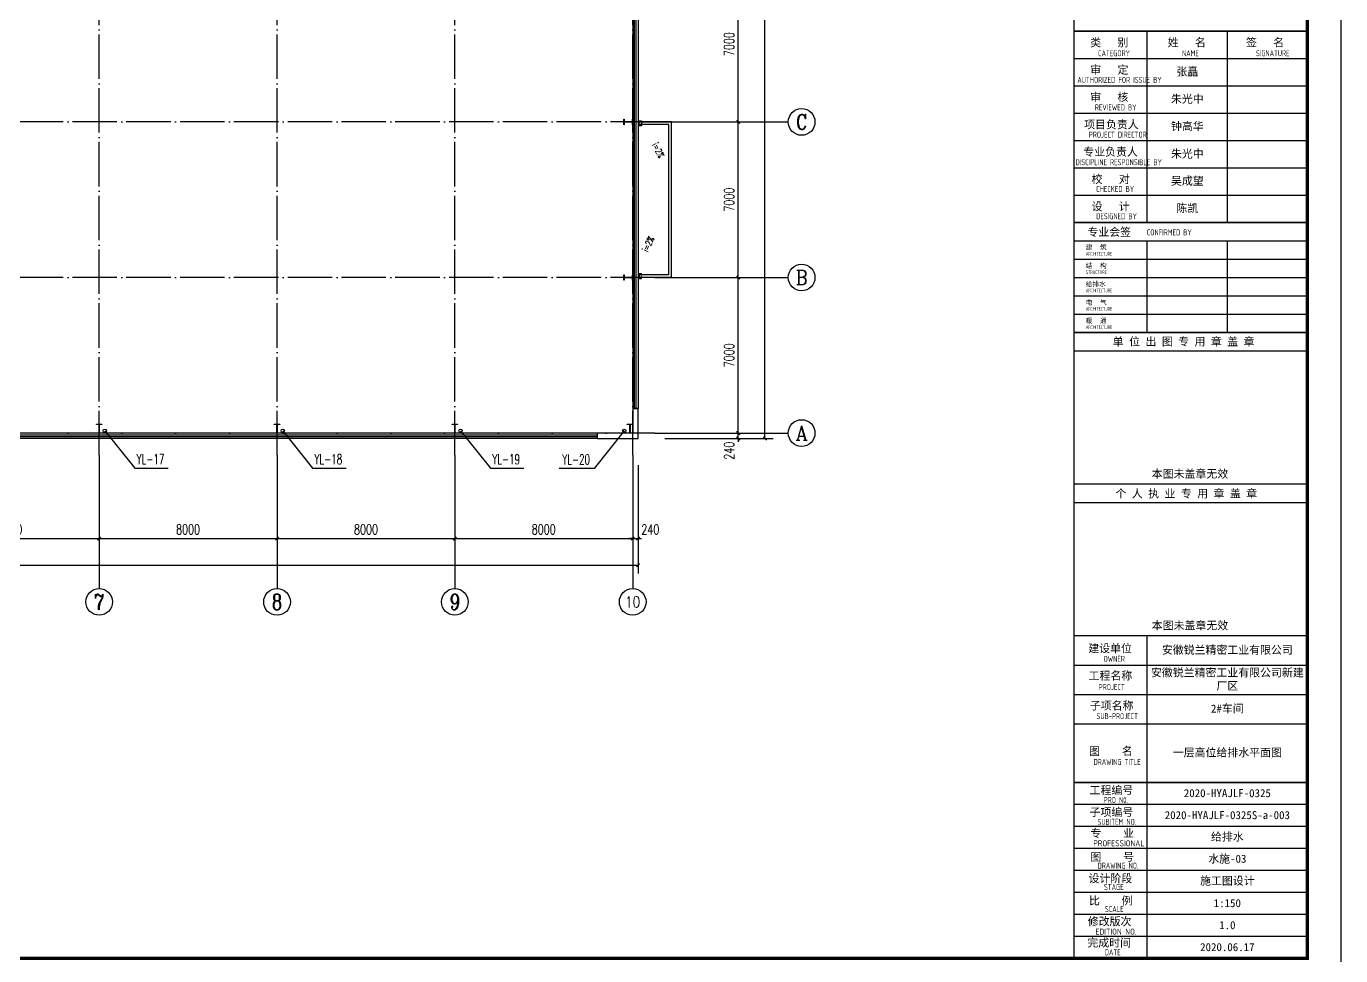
# Model space of a CAD drawing. Extents: x -173214 to 1102988, y -234847 to 675458.
# Drawn here: x 237987 to 297117, y 311935 to 353760 of the extents above; entities that cross this region are included whole.
import ezdxf
from ezdxf.enums import TextEntityAlignment as Align

# ---------------------------------------------------------------- set-up
doc = ezdxf.new("R2010")
doc.units = 0
doc.header["$LTSCALE"] = 1000
doc.header["$MEASUREMENT"] = 0
doc.linetypes.add('DASH', pattern=[0.35, 0.25, -0.1])
doc.linetypes.add('DOTE', pattern=[2.42, 2, -0.2, 0.02, -0.2])
doc.layers.get('Defpoints').update_dxf_attribs({"color": 250})
for name, color, linetype in [('0 - 屋顶线', 150, 'Continuous'), ('0 - 梁柱', 3, 'Continuous'), ('0-建筑立面', 255, 'Continuous'), ('AXIS', 171, 'Continuous'), ('AXIS_TEXT', 7, 'Continuous'), ('DIM_SYMB', 171, 'Continuous'), ('DIM_雨水', 3, 'Continuous'), ('DOTE', 8, 'DOTE'), ('LVTRY', 6, 'Continuous'), ('PUB_TEXT', 7, 'Continuous'), ('PUB_TITLE', 171, 'Continuous'), ('TK', 4, 'Continuous'), ('TWT_TEXT', 7, 'Continuous'), ('VPIPE-雨水', 4, 'Continuous'), ('WALL-PARAPET', 6, 'Continuous'), ('WINDOW', 140, 'Continuous')]:
    doc.layers.add(name, color=color, linetype=linetype)
doc.styles.add('_TCH_AXIS', font='COMPLEX', dxfattribs={"bigfont": 'GBCBIG'})
doc.styles.add('_TCH_DIM', font='SIMPLEX', dxfattribs={"bigfont": 'GBCBIG'})
doc.styles.add('_TCH_DIM_T3', font='SIMPLEX', dxfattribs={"width": 0.705882, "bigfont": 'GBCBIG'})
doc.styles.add('_TWT_SERIAL', font='COMPLEX', dxfattribs={"width": 0.8, "height": 3, "bigfont": 'HZTXT'})
doc.styles.add('COMPLEX', font='COMPLEX')
doc.styles.add('TSSD_REIN', font='tssdeng.shx', dxfattribs={"width": 0.7, "bigfont": 'tssdchn.shx'})
doc.styles.add('图签宋体', font='', dxfattribs={"height": 300})
doc.styles.get('图签宋体').set_extended_font_data('NSimSun')
doc.dimstyles.new('_TCH_ARCH&&150', dxfattribs={"dimtxt": 446.25, "dimasz": 150, "dimexe": 375, "dimexo": 450, "dimgap": 189.375, "dimtad": 1, "dimdec": 0, "dimzin": 0, "dimdsep": 46, "dimtxsty": '_TCH_DIM_T3', "dimblk": 'ARCHTICK', "dimcen": 0.09, "dimclrt": 7, "dimazin": 2, "dimtfac": 1, "dimtdec": 0, "dimtix": 1, "dimtmove": 2, "dimatfit": 3, "dimfxl": 0, "dimtolj": 1, "dimtzin": 0, "dimarcsym": 0})

# ---------------------------------------------------------------- blocks, each defined once
blk = doc.blocks.new('A$C670E4FA6')
at = {"layer": '0 - 梁柱'}
h = blk.add_hatch(color=256, dxfattribs=at)
h.paths.add_polyline_path([(125, 0), (0, 0), (0, 12), (120, 12), (120, 200), (125, 200)])
h.paths.add_polyline_path([(250, 0), (125, 0), (125, 200), (130, 200), (130, 12), (250, 12)])
h.paths.add_polyline_path([(250, 388), (130, 388), (130, 200), (125, 200), (125, 400), (250, 400)])
h.paths.add_polyline_path([(125, 200), (120, 200), (120, 388), (0, 388), (0, 400), (125, 400)])
blk.add_lwpolyline([(0, 400), (0, 388), (120, 388), (120, 12), (0, 12), (0, 0), (250, 0), (250, 12), (130, 12), (130, 388), (250, 388), (250, 400)], close=True, dxfattribs=at)
blk = doc.blocks.new('GeYuanFrame_18756530', base_point=(20.09, 4.53))
at = {"layer": 'PUB_TITLE'}
for points in [[(803.09, 235.33), (803.09, 292.73)], [(827.09, 235.33), (827.09, 292.73)], [(803.09, 202.33), (803.09, 229.83)], [(827.09, 202.33), (827.09, 229.83)], [(803.09, 14.53), (803.09, 111.33)]]:
    blk.add_lwpolyline(points, dxfattribs=at)
at = {"layer": 'TK'}
for p, q in [((781.09, 284.53), (851.09, 284.53)), ((781.09, 276.33), (851.09, 276.33)), ((781.09, 268.13), (851.09, 268.13)), ((781.09, 259.93), (851.09, 259.93)), ((781.09, 251.73), (851.09, 251.73)), ((781.09, 243.53), (851.09, 243.53)), ((781.09, 235.33), (851.09, 235.33)), ((781.09, 235.33), (851.09, 235.33)), ((781.09, 102.53), (851.09, 102.53)), ((781.09, 93.73), (851.09, 93.73)), ((781.09, 84.93), (803.09, 84.93)), ((781.09, 84.93), (851.09, 84.93)), ((781.09, 67.37), (851.09, 67.37)), ((781.09, 67.33), (851.09, 67.33)), ((781.09, 60.77), (851.09, 60.77)), ((781.09, 54.17), (851.09, 54.17)), ((781.09, 47.57), (851.09, 47.57)), ((781.09, 40.97), (851.09, 40.97)), ((781.09, 34.37), (851.09, 34.37)), ((781.09, 27.77), (851.09, 27.77)), ((781.09, 21.17), (851.09, 21.17))]:
    blk.add_line(p, q, dxfattribs=at)
blk.add_lwpolyline([(20.09, 4.53), (20.09, 598.53), (861.09, 598.53), (861.09, 4.53)], close=True, dxfattribs=at)
at = {"layer": 'TK', "const_width": 1}
blk.add_lwpolyline([(45.09, 588.53), (851.09, 588.53), (851.09, 14.53), (45.09, 14.53)], close=True, dxfattribs=at)
at = {"layer": 'TK'}
for points, const_width in [([(781.09, 588.53), (781.09, 14.53)], 0.4), ([(781.09, 292.73), (851.09, 292.73)], 0.35), ([(781.09, 292.73), (851.09, 292.73)], 0.35), ([(781.09, 235.33), (851.09, 235.33)], 0.35), ([(781.09, 202.33), (851.09, 202.33)], 0.35), ([(781.09, 156.83), (851.09, 156.83)], 0.35), ([(781.09, 111.33), (851.09, 111.33)], 0.35), ([(781.09, 67.37), (851.09, 67.37)], 0.35)]:
    blk.add_lwpolyline(points, dxfattribs=dict(at, const_width=const_width))
for points in [[(781.09, 292.73), (851.09, 292.73)], [(781.09, 235.33), (851.09, 235.33)], [(781.09, 229.83), (851.09, 229.83)], [(781.09, 224.33), (851.09, 224.33)], [(781.09, 218.83), (851.09, 218.83)], [(781.09, 213.33), (851.09, 213.33)], [(781.09, 207.83), (851.09, 207.83)], [(781.09, 202.33), (851.09, 202.33)], [(781.09, 196.83), (851.09, 196.83)], [(781.09, 151.33), (851.09, 151.33)]]:
    blk.add_lwpolyline(points, dxfattribs=at)
at = {"layer": 'TK', "style": '图签宋体'}
for s, height, p in [('类   别', 2.4, (785.97, 288.09)), ('姓   名', 2.4, (809.2, 288.09)), ('签   名', 2.4, (832.68, 288.09)), ('审   定', 2.4, (785.97, 279.89)), ('审   核', 2.4, (785.97, 271.69)), ('项目负责人', 2.4, (784.13, 263.49)), ('专业负责人', 2.4, (783.89, 255.29)), ('校   对', 2.4, (786.38, 247.09)), ('设   计', 2.4, (786.36, 238.89)), ('专业会签', 2.4, (785.12, 231.24)), ('建  筑', 1.44, (784.61, 227.11)), ('结  构', 1.44, (784.61, 221.61)), ('给排水', 1.44, (784.61, 216.11)), ('电  气', 1.44, (784.61, 210.61)), ('暖  通', 1.44, (784.61, 205.11)), ('单 位 出 图 专 用 章 盖 章', 2.4, (792.72, 198.35)), ('本图未盖章无效', 2.4, (804.43, 158.7)), ('个 人 执 业 专 用 章 盖 章', 2.4, (793.52, 152.77)), ('本图未盖章无效', 2.4, (804.43, 113.2)), ('建设单位', 2.4, (785.39, 106.33)), ('工程名称', 2.4, (785.47, 98.12)), ('子项名称', 2.4, (785.85, 89.14)), ('图    名', 2.4, (785.63, 75.5)), ('工程编号', 2.4, (785.77, 63.77)), ('子项编号', 2.4, (785.77, 57.19)), ('专    业', 2.4, (786.01, 50.88)), ('图    号', 2.4, (786.02, 43.77)), ('设计阶段', 2.4, (785.45, 37.32)), ('比    例', 2.4, (785.59, 30.63)), ('修改版次', 2.4, (785.24, 24.41)), ('完成时间', 2.4, (785.11, 18.02))]:
    blk.add_text(s, height=height, dxfattribs=at).set_placement(p)
at = {"layer": 'TK', "style": 'TSSD_REIN'}
for s, height, width, p in [('CATEGORY', 1.8, 0.7, (788.32, 285.17)), ('NAME', 1.8, 0.7, (813.51, 285.17)), ('SIGNATURE', 1.8, 0.7, (835.66, 285.17)), ('AUTHORIZED FOR ISSUE BY', 1.8, 0.7, (782.12, 277.17)), ('REVIEWED BY', 1.8, 0.7, (787.36, 268.91)), ('PROJECT DIRECTOR', 1.8, 0.7, (785.55, 260.74)), ('DISCIPLINE RESPONSIBLE BY', 1.8, 0.7, (781.57, 252.48)), ('CHECKED BY', 1.8, 0.7, (787.75, 244.44)), ('DESIGNED BY', 1.8, 0.7, (787.76, 236.27)), ('CONFIRMED BY', 1.8, 0.7, (802.94, 231.42)), ('ARCHITECTURE', 1.08, 0.7, (784.65, 225.34)), ('STRUCTURE', 1.08, 0.7, (784.65, 219.84)), ('ARCHITECTURE', 1.08, 0.7, (784.65, 214.34)), ('ARCHITECTURE', 1.08, 0.7, (784.65, 208.84)), ('ARCHITECTURE', 1.08, 0.7, (784.65, 203.34)), ('OWNER', 1.8, 0.7, (789.98, 103.48)), ('PROJECT', 1.8, 0.7, (788.52, 95.02)), ('SUB-PROJECT', 1.8, 0.7, (787.86, 86.3)), ('DRAWING TITLE', 1.8, 0.7, (786.97, 72.53)), ('PRO N0.', 1.8, 0.7, (790.01, 61.15)), ('SUBITEM NO.', 1.8, 0.7, (788.15, 54.58)), ('PROFESSIONAL', 1.8, 0.8, (786.88, 48.15)), ('DRAWING NO.', 1.8, 0.7, (788.19, 41.45)), ('STAGE', 1.8, 0.7, (790.09, 35.03)), ('SCALE', 1.8, 0.7, (790.38, 28.42)), ('EDITION NO.', 1.8, 0.8, (787.53, 21.64)), ('DATE', 1.8, 0.7, (790.33, 15.45))]:
    blk.add_text(s, height=height, dxfattribs=dict(at, width=width)).set_placement(p)
at = {"layer": 'TK', "char_height": 2.4, "attachment_point": 5, "style": '图签宋体'}
for s, insert, width in [('张矗', (815.09, 280.4), 24), ('朱光中', (815.09, 272.23), 24), ('钟高华', (815.09, 264.03), 24), ('朱光中', (815.09, 255.76), 24), ('吴成望', (815.09, 247.63), 24), ('陈凯', (815.09, 239.43), 24), ('安徽锐兰精密工业有限公司', (827.09, 106.93), 48), ('安徽锐兰精密工业有限公司新建厂区', (827.09, 98.13), 48), ('2#车间', (827.09, 89.33), 48), ('一层高位给排水平面图', (827.09, 76.13), 48), ('2020-HYAJLF-0325', (827.09, 64.07), 48), ('2020-HYAJLF-0325S-a-003', (827.09, 57.47), 48), ('给排水', (827.09, 50.87), 48), ('水施-03', (827.09, 44.27), 48), ('施工图设计', (827.09, 37.67), 48), ('1:150', (827.09, 31.07), 48), ('1.0', (827.09, 24.47), 48), ('2020.06.17', (827.09, 17.88), 48)]:
    blk.add_mtext(s, dxfattribs=dict(at, insert=insert, width=width))
blk = doc.blocks.new('$TCHSYS$WIN2D')
for p, q in [((-0.5, 0.5), (0.5, 0.5)), ((-0.5, 0.5), (-0.5, -0.5)), ((0.5, 0.5), (0.5, -0.5)), ((0.5, 0.16667), (-0.5, 0.16667)), ((0.5, -0.16667), (-0.5, -0.16667)), ((-0.5, -0.5), (0.5, -0.5))]:
    blk.add_line(p, q)
blk = doc.blocks.new('_AXISO')
blk.add_circle((0, 0), 0.5)
at = {"layer": 'AXIS_TEXT', "style": 'COMPLEX', "width": 1.041667}
blk.add_attdef('A', text='', height=0.56, dxfattribs=at).set_placement((-0.25, -0.28), (0.25, -0.28), align=Align.FIT)
blk = doc.blocks.new('_ArchTick')
at = {"color": 0, "linetype": 'ByBlock', "const_width": 0.4}
blk.add_lwpolyline([(-0.5, -0.5), (0.5, 0.5)], dxfattribs=at)
blk = doc.blocks.new('*D163')
at = {"layer": 'AXIS', "color": 0, "lineweight": -2}
for p, q in [((193026, 334005), (193026, 329130)), ((265506, 334005), (265506, 329130)), ((193026, 329505), (265506, 329505))]:
    blk.add_line(p, q, dxfattribs=at)
at = {"layer": 'Defpoints', "color": 0}
for p in [(193026, 334455), (265506, 334455), (265506, 329505)]:
    blk.add_point(p, dxfattribs=at)
at = {"layer": 'AXIS', "color": 0, "lineweight": -2, "xscale": 150, "yscale": 150, "zscale": 150, "rotation": 180}
blk.add_blockref('_ArchTick', (193026, 329505), dxfattribs=at)
at = {"layer": 'AXIS', "color": 0, "lineweight": -2, "xscale": 150, "yscale": 150, "zscale": 150}
blk.add_blockref('_ArchTick', (265506, 329505), dxfattribs=at)
at = {"layer": 'AXIS', "color": 7, "insert": (229266, 329918), "char_height": 446.2, "attachment_point": 5, "style": '_TCH_DIM_T3'}
blk.add_mtext('\\A1;72480', dxfattribs=at)
blk = doc.blocks.new('*D170')
at = {"layer": 'AXIS', "color": 0, "lineweight": -2}
for p, q in [((233266, 334005), (233266, 330330)), ((241266, 334005), (241266, 330330)), ((233266, 330705), (241266, 330705))]:
    blk.add_line(p, q, dxfattribs=at)
at = {"layer": 'Defpoints', "color": 0}
for p in [(233266, 334455), (241266, 334455), (241266, 330705)]:
    blk.add_point(p, dxfattribs=at)
at = {"layer": 'AXIS', "color": 0, "lineweight": -2, "xscale": 150, "yscale": 150, "zscale": 150, "rotation": 180}
blk.add_blockref('_ArchTick', (233266, 330705), dxfattribs=at)
at = {"layer": 'AXIS', "color": 0, "lineweight": -2, "xscale": 150, "yscale": 150, "zscale": 150}
blk.add_blockref('_ArchTick', (241266, 330705), dxfattribs=at)
at = {"layer": 'AXIS', "color": 7, "insert": (237266, 331118), "char_height": 446.2, "attachment_point": 5, "style": '_TCH_DIM_T3'}
blk.add_mtext('\\A1;8000', dxfattribs=at)
blk = doc.blocks.new('*D171')
at = {"layer": 'AXIS', "color": 0, "lineweight": -2}
for p, q in [((241266, 334005), (241266, 330330)), ((249266, 334005), (249266, 330330)), ((241266, 330705), (249266, 330705))]:
    blk.add_line(p, q, dxfattribs=at)
at = {"layer": 'Defpoints', "color": 0}
for p in [(241266, 334455), (249266, 334455), (249266, 330705)]:
    blk.add_point(p, dxfattribs=at)
at = {"layer": 'AXIS', "color": 0, "lineweight": -2, "xscale": 150, "yscale": 150, "zscale": 150, "rotation": 180}
blk.add_blockref('_ArchTick', (241266, 330705), dxfattribs=at)
at = {"layer": 'AXIS', "color": 0, "lineweight": -2, "xscale": 150, "yscale": 150, "zscale": 150}
blk.add_blockref('_ArchTick', (249266, 330705), dxfattribs=at)
at = {"layer": 'AXIS', "color": 7, "insert": (245266, 331118), "char_height": 446.2, "attachment_point": 5, "style": '_TCH_DIM_T3'}
blk.add_mtext('\\A1;8000', dxfattribs=at)
blk = doc.blocks.new('*D172')
at = {"layer": 'AXIS', "color": 0, "lineweight": -2}
for p, q in [((249266, 334005), (249266, 330330)), ((257266, 334005), (257266, 330330)), ((249266, 330705), (257266, 330705))]:
    blk.add_line(p, q, dxfattribs=at)
at = {"layer": 'Defpoints', "color": 0}
for p in [(249266, 334455), (257266, 334455), (257266, 330705)]:
    blk.add_point(p, dxfattribs=at)
at = {"layer": 'AXIS', "color": 0, "lineweight": -2, "xscale": 150, "yscale": 150, "zscale": 150, "rotation": 180}
blk.add_blockref('_ArchTick', (249266, 330705), dxfattribs=at)
at = {"layer": 'AXIS', "color": 0, "lineweight": -2, "xscale": 150, "yscale": 150, "zscale": 150}
blk.add_blockref('_ArchTick', (257266, 330705), dxfattribs=at)
at = {"layer": 'AXIS', "color": 7, "insert": (253266, 331118), "char_height": 446.2, "attachment_point": 5, "style": '_TCH_DIM_T3'}
blk.add_mtext('\\A1;8000', dxfattribs=at)
blk = doc.blocks.new('*D173')
at = {"layer": 'AXIS', "color": 0, "lineweight": -2}
for p, q in [((257266, 334005), (257266, 330330)), ((265266, 334005), (265266, 330330)), ((257266, 330705), (265266, 330705))]:
    blk.add_line(p, q, dxfattribs=at)
at = {"layer": 'Defpoints', "color": 0}
for p in [(257266, 334455), (265266, 334455), (265266, 330705)]:
    blk.add_point(p, dxfattribs=at)
at = {"layer": 'AXIS', "color": 0, "lineweight": -2, "xscale": 150, "yscale": 150, "zscale": 150, "rotation": 180}
blk.add_blockref('_ArchTick', (257266, 330705), dxfattribs=at)
at = {"layer": 'AXIS', "color": 0, "lineweight": -2, "xscale": 150, "yscale": 150, "zscale": 150}
blk.add_blockref('_ArchTick', (265266, 330705), dxfattribs=at)
at = {"layer": 'AXIS', "color": 7, "insert": (261266, 331118), "char_height": 446.2, "attachment_point": 5, "style": '_TCH_DIM_T3'}
blk.add_mtext('\\A1;8000', dxfattribs=at)
blk = doc.blocks.new('*D174')
at = {"layer": 'AXIS', "color": 0, "lineweight": -2}
for p, q in [((265266, 334005), (265266, 330330)), ((265506, 334005), (265506, 330330)), ((265266, 330705), (265116, 330705)), ((265266, 330705), (265506, 330705)), ((265506, 330705), (265656, 330705))]:
    blk.add_line(p, q, dxfattribs=at)
at = {"layer": 'Defpoints', "color": 0}
for p in [(265266, 334455), (265506, 334455), (265506, 330705)]:
    blk.add_point(p, dxfattribs=at)
at = {"layer": 'AXIS', "color": 0, "lineweight": -2, "xscale": 150, "yscale": 150, "zscale": 150}
blk.add_blockref('_ArchTick', (265266, 330705), dxfattribs=at)
at = {"layer": 'AXIS', "color": 0, "lineweight": -2, "xscale": 150, "yscale": 150, "zscale": 150, "rotation": 180}
blk.add_blockref('_ArchTick', (265506, 330705), dxfattribs=at)
at = {"layer": 'AXIS', "color": 7, "insert": (266061, 331118), "char_height": 446.2, "attachment_point": 5, "style": '_TCH_DIM_T3'}
blk.add_mtext('\\A1;240', dxfattribs=at)
blk = doc.blocks.new('*D197')
at = {"layer": 'AXIS', "color": 0, "lineweight": -2}
for p, q in [((266716, 377695), (271591, 377695)), ((271216, 335215), (271216, 377695)), ((266716, 335215), (271591, 335215))]:
    blk.add_line(p, q, dxfattribs=at)
at = {"layer": 'Defpoints', "color": 0}
for p in [(266266, 377695), (271216, 377695), (266266, 335215)]:
    blk.add_point(p, dxfattribs=at)
at = {"layer": 'AXIS', "color": 0, "lineweight": -2, "xscale": 150, "yscale": 150, "zscale": 150}
for p, rotation in [((271216, 377695), 90), ((271216, 335215), 270)]:
    blk.add_blockref('_ArchTick', p, dxfattribs=dict(at, rotation=rotation))
at = {"layer": 'AXIS', "color": 7, "insert": (270803, 356455), "char_height": 446.2, "attachment_point": 5, "rotation": 90, "style": '_TCH_DIM_T3'}
blk.add_mtext('\\A1;42480', dxfattribs=at)
blk = doc.blocks.new('*D198')
at = {"layer": 'AXIS', "color": 0, "lineweight": -2}
for p, q in [((266716, 335455), (270391, 335455)), ((270016, 335455), (270016, 335605)), ((270016, 335215), (270016, 335455)), ((266716, 335215), (270391, 335215)), ((270016, 335215), (270016, 335065))]:
    blk.add_line(p, q, dxfattribs=at)
at = {"layer": 'Defpoints', "color": 0}
for p in [(266266, 335455), (270016, 335455), (266266, 335215)]:
    blk.add_point(p, dxfattribs=at)
at = {"layer": 'AXIS', "color": 0, "lineweight": -2, "xscale": 150, "yscale": 150, "zscale": 150}
for p, rotation in [((270016, 335455), 270), ((270016, 335215), 90)]:
    blk.add_blockref('_ArchTick', p, dxfattribs=dict(at, rotation=rotation))
at = {"layer": 'AXIS', "color": 7, "insert": (269603, 334660), "char_height": 446.2, "attachment_point": 5, "rotation": 90, "style": '_TCH_DIM_T3'}
blk.add_mtext('\\A1;240', dxfattribs=at)
blk = doc.blocks.new('*D199')
at = {"layer": 'AXIS', "color": 0, "lineweight": -2}
for p, q in [((266716, 342455), (270391, 342455)), ((270016, 335455), (270016, 342455)), ((266716, 335455), (270391, 335455))]:
    blk.add_line(p, q, dxfattribs=at)
at = {"layer": 'Defpoints', "color": 0}
for p in [(266266, 342455), (270016, 342455), (266266, 335455)]:
    blk.add_point(p, dxfattribs=at)
at = {"layer": 'AXIS', "color": 0, "lineweight": -2, "xscale": 150, "yscale": 150, "zscale": 150}
for p, rotation in [((270016, 342455), 90), ((270016, 335455), 270)]:
    blk.add_blockref('_ArchTick', p, dxfattribs=dict(at, rotation=rotation))
at = {"layer": 'AXIS', "color": 7, "insert": (269603, 338955), "char_height": 446.2, "attachment_point": 5, "rotation": 90, "style": '_TCH_DIM_T3'}
blk.add_mtext('\\A1;7000', dxfattribs=at)
blk = doc.blocks.new('*D200')
at = {"layer": 'AXIS', "color": 0, "lineweight": -2}
for p, q in [((266716, 349455), (270391, 349455)), ((270016, 342455), (270016, 349455)), ((266716, 342455), (270391, 342455))]:
    blk.add_line(p, q, dxfattribs=at)
at = {"layer": 'Defpoints', "color": 0}
for p in [(266266, 349455), (270016, 349455), (266266, 342455)]:
    blk.add_point(p, dxfattribs=at)
at = {"layer": 'AXIS', "color": 0, "lineweight": -2, "xscale": 150, "yscale": 150, "zscale": 150}
for p, rotation in [((270016, 349455), 90), ((270016, 342455), 270)]:
    blk.add_blockref('_ArchTick', p, dxfattribs=dict(at, rotation=rotation))
at = {"layer": 'AXIS', "color": 7, "insert": (269603, 345955), "char_height": 446.2, "attachment_point": 5, "rotation": 90, "style": '_TCH_DIM_T3'}
blk.add_mtext('\\A1;7000', dxfattribs=at)
blk = doc.blocks.new('*D201')
at = {"layer": 'AXIS', "color": 0, "lineweight": -2}
for p, q in [((266716, 356455), (270391, 356455)), ((270016, 349455), (270016, 356455)), ((266716, 349455), (270391, 349455))]:
    blk.add_line(p, q, dxfattribs=at)
at = {"layer": 'Defpoints', "color": 0}
for p in [(266266, 356455), (270016, 356455), (266266, 349455)]:
    blk.add_point(p, dxfattribs=at)
at = {"layer": 'AXIS', "color": 0, "lineweight": -2, "xscale": 150, "yscale": 150, "zscale": 150}
for p, rotation in [((270016, 356455), 90), ((270016, 349455), 270)]:
    blk.add_blockref('_ArchTick', p, dxfattribs=dict(at, rotation=rotation))
at = {"layer": 'AXIS', "color": 7, "insert": (269603, 352955), "char_height": 446.2, "attachment_point": 5, "rotation": 90, "style": '_TCH_DIM_T3'}
blk.add_mtext('\\A1;7000', dxfattribs=at)

msp = doc.modelspace()

# ---------------------------------------------------------------- linework, layer by layer
at = {"layer": '0 - 屋顶线'}
for p, q in [((265505.9, 349455.4), (267005.9, 349455.4)), ((267005.9, 349455.4), (265505.9, 349455.4)), ((266885.9, 349335.4), (265505.9, 349335.4)), ((266885.9, 342575.4), (266885.9, 349335.4)), ((267005.9, 342455.4), (267005.9, 349455.4)), ((266885.9, 342575.4), (265505.9, 342575.4)), ((267005.9, 342455.4), (265505.9, 342455.4))]:
    msp.add_line(p, q, dxfattribs=at)
at = {"layer": 'AXIS'}
for p, q in [((266265.9, 349455.4), (272265.9, 349455.4)), ((266265.9, 342455.4), (272265.9, 342455.4)), ((266265.9, 335455.4), (272265.9, 335455.4)), ((241265.9, 334455.4), (241265.9, 328455.4)), ((249265.9, 334455.4), (249265.9, 328455.4)), ((257265.9, 334455.4), (257265.9, 328455.4)), ((265265.9, 334455.4), (265265.9, 328455.4))]:
    msp.add_line(p, q, dxfattribs=at)
at = {"layer": 'DIM_SYMB'}
for points in [[(266565.8, 347299.6, 0, 0, 0), (265954.9, 348556.3, 80, 0, 0), (265823.7, 348826.1, 0, 0, 0)], [(266565.8, 344620.4, 0, 0, 0), (265954.9, 343363.7, 80, 0, 0), (265823.7, 343093.9, 0, 0, 0)]]:
    msp.add_lwpolyline(points, format="xyseb", dxfattribs=at)
at = {"layer": 'DIM_雨水'}
for p, q in [((241520.6, 335555.5), (242866.8, 333870.8)), ((249520.6, 335555.5), (250866.8, 333870.8)), ((257520.6, 335555.5), (258866.8, 333870.8)), ((264886.2, 335548.2), (263540.1, 333863.6)), ((242866.8, 333870.8), (244376.3, 333870.8)), ((250866.8, 333870.8), (252376.3, 333870.8)), ((258866.8, 333870.8), (260376.3, 333870.8)), ((263540.1, 333863.6), (261965.6, 333863.6))]:
    msp.add_line(p, q, dxfattribs=at)
at = {"layer": 'DOTE'}
for p, q in [((241265.9, 334455.4), (241265.9, 378455.4)), ((249265.9, 334455.4), (249265.9, 378455.4)), ((257265.9, 334455.4), (257265.9, 378455.4)), ((265265.9, 334455.4), (265265.9, 378455.4)), ((266265.9, 349455.4), (192265.9, 349455.4)), ((266265.9, 342455.4), (192265.9, 342455.4)), ((266265.9, 335455.4), (192265.9, 335455.4))]:
    msp.add_line(p, q, dxfattribs=at)
at = {"layer": 'LVTRY', "linetype": 'DASH', "ltscale": 0.5}
for points in [[(265555.9, 349285.4), (265555.9, 349505.4), (265655.9, 349505.4), (265655.9, 349285.4)], [(265555.9, 342625.2), (265555.9, 342405.2), (265655.9, 342405.2), (265655.9, 342625.2)]]:
    msp.add_lwpolyline(points, close=True, dxfattribs=at)
at = {"layer": 'VPIPE-雨水', "linetype": 'Continuous'}
for centre in [(241520.6, 335555.5), (249520.6, 335555.5), (257520.6, 335555.5), (264886.2, 335548.2)]:
    msp.add_circle(centre, 75, dxfattribs=at)
at = {"layer": 'WALL-PARAPET'}
for p, q in [((265505.9, 336555.4), (265265.9, 336555.4)), ((265265.9, 336555.4), (265265.9, 335455.4)), ((265505.9, 335215.4), (265505.9, 336555.4)), ((265265.9, 335455.4), (263665.9, 335455.4)), ((263665.9, 335455.4), (263665.9, 335215.4)), ((263665.9, 335215.4), (265505.9, 335215.4))]:
    msp.add_line(p, q, dxfattribs=at)

# ---------------------------------------------------------------- block references
at = {"layer": '0 - 梁柱', "xscale": -1, "rotation": 90}
for p in [(265265.9, 349580.4), (265265.9, 342580.4)]:
    msp.add_blockref('A$C670E4FA6', p, dxfattribs=at)
at = {"layer": '0 - 梁柱', "xscale": -1}
for p in [(241390.9, 335455.4), (249390.9, 335455.4), (257390.9, 335455.4), (265265.9, 335455.4)]:
    msp.add_blockref('A$C670E4FA6', p, dxfattribs=at)
at = {"layer": '0-建筑立面', "xscale": 150, "yscale": 150, "zscale": 150}
msp.add_blockref('GeYuanFrame_18756530', (170967.1, 310316.7), dxfattribs=at)
at = {"layer": 'AXIS'}
ref = msp.add_blockref('_AXISO', (272865.9, 349455.4), dxfattribs=dict(at, xscale=1200, yscale=1200, zscale=1200))
ref.add_attrib('A', 'C', dxfattribs={"layer": 'AXIS_TEXT', "height": 683.5, "style": '_TCH_AXIS'}).set_placement((272621.8, 349113.6), (273110, 349113.6), align=Align.FIT)
ref = msp.add_blockref('_AXISO', (272865.9, 342455.4), dxfattribs=dict(at, xscale=1200, yscale=1200, zscale=1200))
ref.add_attrib('A', 'B', dxfattribs={"layer": 'AXIS_TEXT', "height": 652.9, "style": '_TCH_AXIS'}).set_placement((272601.7, 342129), (273130.2, 342129), align=Align.FIT)
ref = msp.add_blockref('_AXISO', (272865.9, 335455.4), dxfattribs=dict(at, xscale=1200, yscale=1200, zscale=1200))
ref.add_attrib('A', 'A', dxfattribs={"layer": 'AXIS_TEXT', "height": 637.8, "style": '_TCH_AXIS'}).set_placement((272592.6, 335136.5), (273139.3, 335136.5), align=Align.FIT)
ref = msp.add_blockref('_AXISO', (241265.9, 327855.4), dxfattribs=dict(at, xscale=1200, yscale=1200, zscale=1200))
ref.add_attrib('A', '7', dxfattribs={"layer": 'AXIS_TEXT', "height": 698.9, "style": '_TCH_AXIS'}).set_placement((241032.9, 327505.9), (241498.9, 327505.9), align=Align.FIT)
ref = msp.add_blockref('_AXISO', (249265.9, 327855.4), dxfattribs=dict(at, xscale=1200, yscale=1200, zscale=1200))
ref.add_attrib('A', '8', dxfattribs={"layer": 'AXIS_TEXT', "height": 698.9, "style": '_TCH_AXIS'}).set_placement((249032.9, 327505.9), (249498.9, 327505.9), align=Align.FIT)
ref = msp.add_blockref('_AXISO', (257265.9, 327855.4), dxfattribs=dict(at, xscale=1200, yscale=1200, zscale=1200))
ref.add_attrib('A', '9', dxfattribs={"layer": 'AXIS_TEXT', "height": 698.9, "style": '_TCH_AXIS'}).set_placement((257032.9, 327505.9), (257498.9, 327505.9), align=Align.FIT)
ref = msp.add_blockref('_AXISO', (265265.9, 327855.4), dxfattribs=dict(at, xscale=1200, yscale=1200, zscale=1200))
ref.add_attrib('A', '10', dxfattribs={"layer": 'AXIS_TEXT', "height": 492.67, "style": '_TCH_AXIS'}).set_placement((264925.7, 327609.1), (265606.1, 327609.1), align=Align.FIT)
at = {"layer": 'WINDOW', "yscale": -240}
for p, xscale, zscale, rotation in [((265385.9, 356455.4), 39800, 39800, 270), ((229265.9, 335335.4), 68800, 68800, 180)]:
    msp.add_blockref('$TCHSYS$WIN2D', p, dxfattribs=dict(at, xscale=xscale, zscale=zscale, rotation=rotation))

# ---------------------------------------------------------------- texts
at = {"layer": 'PUB_TEXT', "style": '_TCH_DIM', "width": 0.705882}
for rotation, p in [(295.927446, (266131.8, 348432.5)), (64.072554, (265942.9, 343579.3))]:
    msp.add_text('i=2%', height=297.5, rotation=rotation, dxfattribs=at).set_placement(p)
at = {"layer": 'TWT_TEXT', "style": '_TWT_SERIAL', "width": 0.64}
for s, p in [('YL-17', (242952.2, 334050.8)), ('YL-18', (250952.2, 334050.8)), ('YL-19', (258952.2, 334050.8)), ('YL-20', (262100.6, 334043.6))]:
    msp.add_text(s, height=450, dxfattribs=at).set_placement(p)

# ---------------------------------------------------------------- dimensions: what is measured, and where the dimension line sits
at = {"layer": 'AXIS'}
for p1, p2, distance, picture, middle in [((266265.9, 335215.4), (266265.9, 377695.4), -4950, '*D197', (270803.4, 356455.4)), ((266265.9, 349455.4), (266265.9, 356455.4), -3750, '*D201', (269603.4, 352955.4)), ((266265.9, 342455.4), (266265.9, 349455.4), -3750, '*D200', (269603.4, 345955.4)), ((266265.9, 335455.4), (266265.9, 342455.4), -3750, '*D199', (269603.4, 338955.4)), ((193025.9, 334455.4), (265505.9, 334455.4), -4950, '*D163', (229265.9, 329917.9)), ((233265.9, 334455.4), (241265.9, 334455.4), -3750, '*D170', (237265.9, 331117.9)), ((241265.9, 334455.4), (249265.9, 334455.4), -3750, '*D171', (245265.9, 331117.9)), ((249265.9, 334455.4), (257265.9, 334455.4), -3750, '*D172', (253265.9, 331117.9)), ((257265.9, 334455.4), (265265.9, 334455.4), -3750, '*D173', (261265.9, 331117.9))]:
    dim = msp.add_aligned_dim(p1=p1, p2=p2, distance=distance, dimstyle='_TCH_ARCH&&150', dxfattribs=at)
    dim.commit()
    dim.dimension.update_dxf_attribs({"geometry": picture, "text_midpoint": middle})
for base, p1, p2, angle, picture, middle in [((270015.9, 335455.4), (266265.9, 335215.4), (266265.9, 335455.4), 90, '*D198', (269603.4, 334660.4)), ((265505.9, 330705.4), (265265.9, 334455.4), (265505.9, 334455.4), 0, '*D174', (266060.9, 331117.9))]:
    dim = msp.add_linear_dim(base=base, p1=p1, p2=p2, angle=angle, dimstyle='_TCH_ARCH&&150', dxfattribs=at)
    dim.commit()
    dim.dimension.update_dxf_attribs({"geometry": picture, "text_midpoint": middle, "dimtype": 161})

doc.saveas('drawing.dxf')
